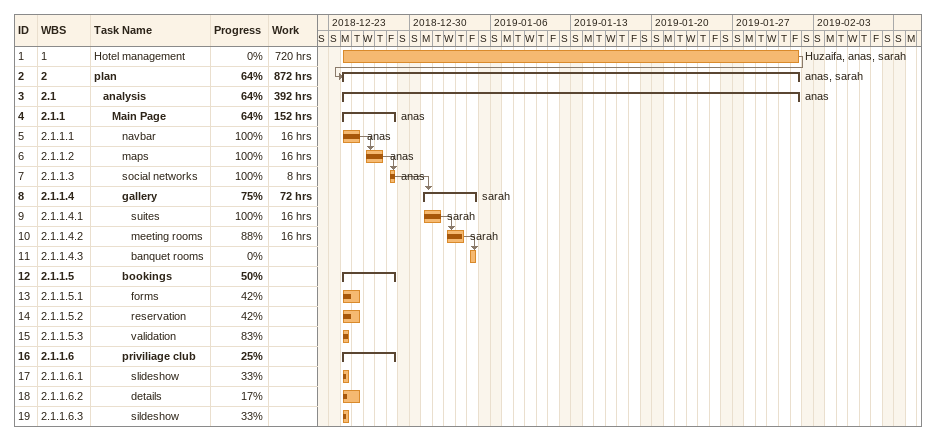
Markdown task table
| ID | WBS | Task | Start | Finish | Predecessors | Resources | % complete | Work (h) |
|---|---|---|---|---|---|---|---|---|
| 1 | 1 | Hotel management | 2018-12-24 | 2019-02-01 |  | Huzaifa, anas, sarah | 0 | 720 |
| 2 | 2 | **plan** | 2018-12-24 | 2019-02-01 | 1 | anas, sarah | 64 | 872 |
| 3 | 2.1 | **analysis** | 2018-12-24 | 2019-02-01 |  | anas | 64 | 392 |
| 4 | 2.1.1 | **Main Page** | 2018-12-24 | 2018-12-28 |  | anas | 64 | 152 |
| 5 | 2.1.1.1 | navbar | 2018-12-24 | 2018-12-25 |  | anas | 100 | 16 |
| 6 | 2.1.1.2 | maps | 2018-12-26 | 2018-12-27 | 5 | anas | 100 | 16 |
| 7 | 2.1.1.3 | social networks | 2018-12-28 | 2018-12-28 | 6 | anas | 100 | 8 |
| 8 | 2.1.1.4 | **gallery** | 2018-12-31 | 2019-01-04 | 7 | sarah | 75 | 72 |
| 9 | 2.1.1.4.1 | suites | 2018-12-31 | 2019-01-01 |  | sarah | 100 | 16 |
| 10 | 2.1.1.4.2 | meeting rooms | 2019-01-02 | 2019-01-03 | 9 | sarah | 88 | 16 |
| 11 | 2.1.1.4.3 | banquet rooms | 2019-01-04 | 2019-01-04 | 10 |  | 0 |  |
| 12 | 2.1.1.5 | **bookings** | 2018-12-24 | 2018-12-28 |  |  | 50 |  |
| 13 | 2.1.1.5.1 | forms | 2018-12-24 | 2018-12-25 |  |  | 42 |  |
| 14 | 2.1.1.5.2 | reservation | 2018-12-24 | 2018-12-25 |  |  | 42 |  |
| 15 | 2.1.1.5.3 | validation | 2018-12-24 | 2018-12-24 |  |  | 83 |  |
| 16 | 2.1.1.6 | **priviliage club** | 2018-12-24 | 2018-12-28 |  |  | 25 |  |
| 17 | 2.1.1.6.1 | slideshow | 2018-12-24 | 2018-12-24 |  |  | 33 |  |
| 18 | 2.1.1.6.2 | details | 2018-12-24 | 2018-12-25 |  |  | 17 |  |
| 19 | 2.1.1.6.3 | sildeshow | 2018-12-24 | 2018-12-24 |  |  | 33 |  |
